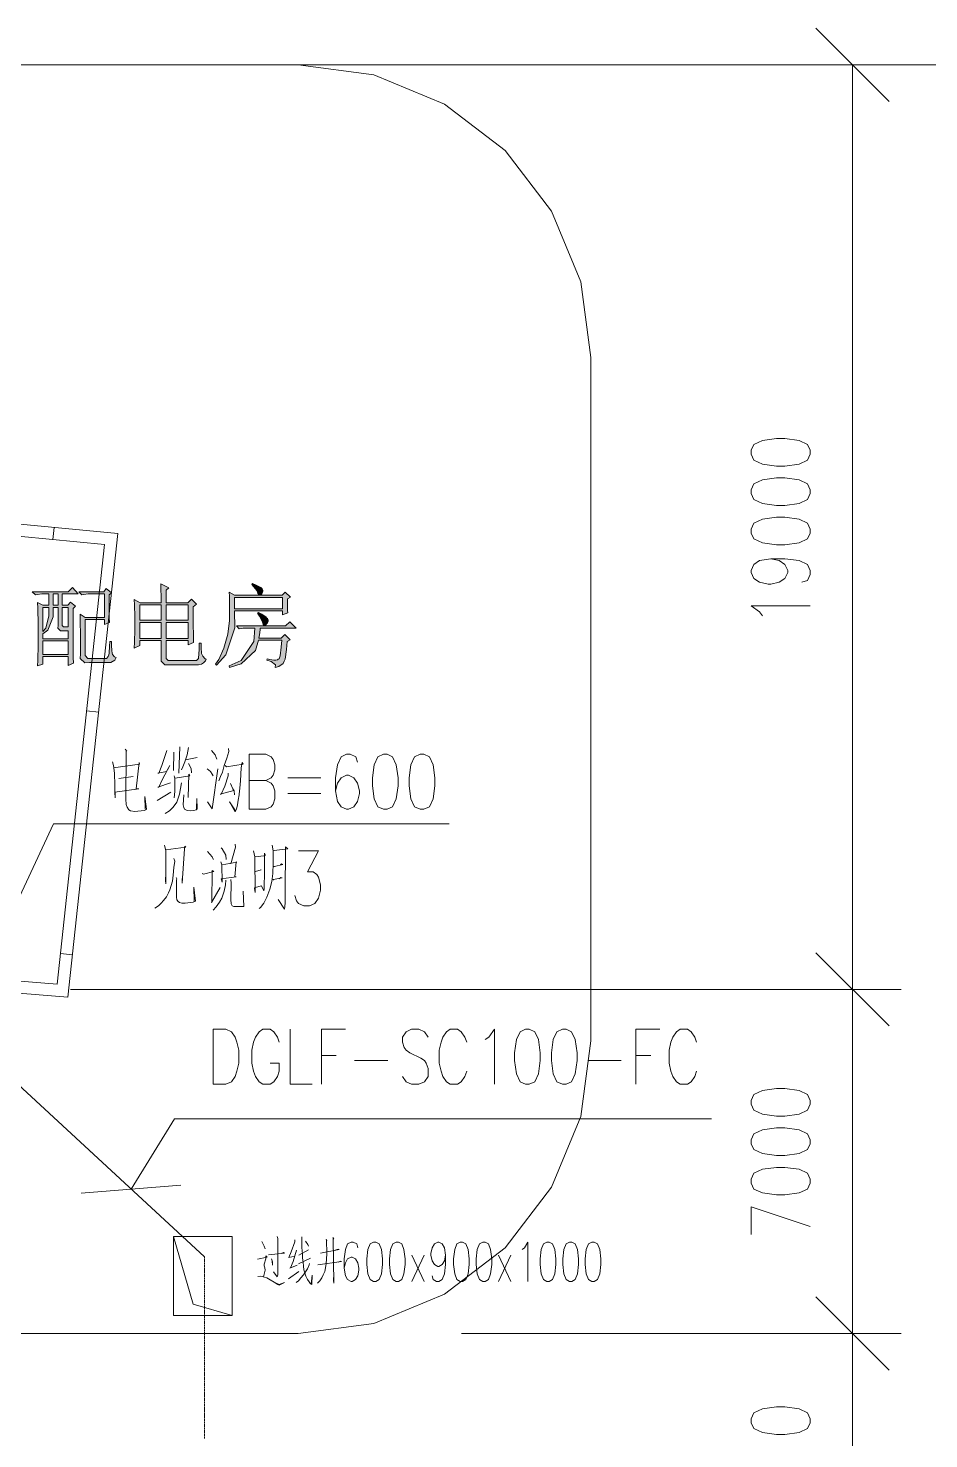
# Model space of a CAD drawing. Header units: millimetres. Extents: x -4415 to 173792, y -78716 to 47289.
# Drawn here: x 133644 to 152106, y -2753 to 26157 of the extents above; entities that cross this region are included whole.
import ezdxf

# ---------------------------------------------------------------- set-up
doc = ezdxf.new("R2010")
doc.units = ezdxf.units.MM

msp = doc.modelspace()

# ---------------------------------------------------------------- hatches: boundary and pattern name
h = msp.add_hatch(color=0)
h.paths.add_polyline_path([(136368, 14382), (136368, 14488), (136365, 14682), (136362, 14769), (136530, 14689), (136472, 14638), (136472, 14382), (136917, 14382), (136990, 14455), (137093, 14353), (137027, 14301), (137027, 14009), (137031, 13643), (137034, 13570), (136925, 13520), (136925, 13606), (136472, 13606), (136472, 13277), (136472, 13237), (136516, 13196), (136559, 13196), (137063, 13196), (137096, 13200), (137133, 13238), (137137, 13274), (137140, 13308), (137148, 13449), (137151, 13555), (137188, 13555), (137188, 13464), (137200, 13342), (137213, 13313), (137226, 13284), (137265, 13237), (137291, 13219), (137276, 13189), (137239, 13147), (137218, 13134), (137195, 13121), (137133, 13108), (137093, 13108), (136522, 13108), (136446, 13108), (136368, 13182), (136368, 13255), (136368, 13606), (135931, 13606), (135931, 13505), (135820, 13453), (135824, 13577), (135827, 13833), (135827, 13965), (135827, 14096), (135824, 14338), (135820, 14447), (135937, 14382)])
h.paths.add_polyline_path([(136472, 13980), (136472, 13650), (136925, 13650), (136925, 13980)])
h.paths.add_polyline_path([(135931, 13980), (135931, 13650), (136368, 13650), (136368, 13980)])
h.paths.add_polyline_path([(136472, 14338), (136472, 14024), (136925, 14024), (136925, 14338)])
h.paths.add_polyline_path([(135931, 14338), (135931, 14024), (136368, 14024), (136368, 14338)])
h = msp.add_hatch(color=0)
h.dxf.hatch_style = 2
h.paths.add_polyline_path([(138241, 14777), (138321, 14744), (138415, 14696), (138427, 14682), (138440, 14667), (138453, 14641), (138453, 14631), (138453, 14620), (138446, 14594), (138438, 14579), (138431, 14565), (138409, 14547), (138394, 14543), (138380, 14539), (138354, 14568), (138344, 14602), (138329, 14634), (138270, 14711), (138227, 14755)])
h = msp.add_hatch(color=0)
h.paths.add_polyline_path([(134563, 14266), (134563, 13819), (134566, 13259), (134570, 13146), (134467, 13094), (134467, 13277), (133941, 13277), (133941, 13123), (133838, 13087), (133843, 13201), (133846, 13523), (133846, 13731), (133846, 13939), (133843, 14269), (133838, 14389), (133941, 14331), (134066, 14331), (134066, 14564), (133970, 14564), (133923, 14564), (133835, 14553), (133794, 14543), (133729, 14608), (134467, 14608), (134555, 14696), (134672, 14564), (134343, 14564), (134343, 14331), (134460, 14331), (134511, 14397), (134613, 14310)])
h.paths.add_polyline_path([(134153, 14287), (134153, 14094), (134047, 13822), (133941, 13746), (133941, 13643), (134467, 13643), (134467, 13804), (134365, 13804), (134306, 13804), (134252, 13859), (134256, 13914), (134256, 14287)])
h.paths.add_polyline_path([(133941, 13600), (133941, 13321), (134467, 13321), (134467, 13600)])
h.paths.add_polyline_path([(134343, 14287), (134343, 13950), (134343, 13917), (134369, 13885), (134394, 13885), (134467, 13885), (134467, 14287)])
h.paths.add_polyline_path([(133941, 14287), (133941, 13790), (134004, 13863), (134066, 14112), (134066, 14287)])
h.paths.add_polyline_path([(134153, 14564), (134153, 14331), (134256, 14331), (134256, 14564)])
h = msp.add_hatch(color=0)
h.dxf.hatch_style = 2
h.paths.add_polyline_path([(135301, 14543), (135301, 14353), (135305, 14070), (135309, 13979), (135206, 13935), (135206, 14038), (134811, 14038), (134811, 13365), (134811, 13299), (134870, 13237), (134928, 13240), (135221, 13240), (135250, 13240), (135286, 13277), (135294, 13313), (135301, 13351), (135312, 13489), (135315, 13591), (135352, 13591), (135352, 13515), (135359, 13398), (135367, 13357), (135374, 13318), (135414, 13270), (135447, 13263), (135422, 13208), (135338, 13157), (135279, 13160), (134899, 13160), (134804, 13153), (134712, 13240), (134716, 13336), (134716, 13657), (134712, 14063), (134709, 14148), (134811, 14081), (135206, 14081), (135206, 14564), (134921, 14564), (134873, 14564), (134786, 14553), (134745, 14543), (134680, 14608), (135192, 14608), (135242, 14675), (135352, 14587)])
h = msp.add_hatch(color=0)
h.paths.add_polyline_path([(138958, 14462), (138958, 14368), (138961, 14225), (138965, 14178), (138855, 14134), (138855, 14214), (137876, 14214), (137882, 13871), (137696, 13314), (137502, 13102), (137481, 13124), (137550, 13216), (137658, 13450), (137696, 13593), (137735, 13735), (137773, 14017), (137773, 14155), (137773, 14295), (137769, 14517), (137765, 14601), (137876, 14535), (138848, 14535), (138914, 14601), (139023, 14499)])
h.paths.add_polyline_path([(137876, 14491), (137876, 14258), (138855, 14258), (138855, 14491)])
h = msp.add_hatch(color=0)
h.dxf.hatch_style = 2
h.paths.add_polyline_path([(138344, 14170), (138365, 14185), (138431, 14149), (138513, 14093), (138529, 14075), (138547, 14056), (138563, 14027), (138563, 14017), (138563, 14002), (138547, 13968), (138529, 13950), (138513, 13932), (138493, 13914), (138490, 13914), (138479, 13914), (138461, 13939), (138453, 13965), (138442, 14005), (138387, 14108)])
h = msp.add_hatch(color=0)
h.dxf.hatch_style = 2
h.paths.add_polyline_path([(137912, 13906), (138921, 13906), (139009, 13994), (139140, 13862), (138402, 13862), (138402, 13825), (138387, 13723), (138373, 13658), (138833, 13658), (138906, 13731), (139016, 13622), (138950, 13585), (138940, 13427), (138911, 13226), (138892, 13182), (138873, 13138), (138782, 13076), (138709, 13058), (138713, 13106), (138625, 13179), (138534, 13205), (138541, 13234), (138599, 13219), (138683, 13205), (138709, 13205), (138724, 13205), (138755, 13214), (138771, 13223), (138787, 13232), (138812, 13297), (138818, 13354), (138826, 13411), (138836, 13541), (138841, 13614), (138365, 13614), (138303, 13406), (138007, 13128), (137773, 13058), (137765, 13088), (138007, 13197), (138270, 13585), (138292, 13862), (138051, 13862), (137970, 13848)])

# ---------------------------------------------------------------- linework, layer by layer
at = {"color": 0, "lineweight": 0}
for points in [[(151292, 24656), (149791, 26157)], [(139177, 25406), (124677, 25406)], [(134511, 25406), (151542, 25406)], [(145178, 19407), (144973, 20959), (144374, 22406), (143420, 23649), (142177, 24602), (140730, 25202), (139177, 25406)], [(150542, 25406), (150542, 6457)], [(150577, 25406), (156778, 25406)], [(145178, 5406), (145178, 19407)], [(130345, 6633), (134459, 6299), (135484, 15803), (131254, 16204)], [(130366, 6882), (134237, 6568), (135208, 15577), (131231, 15955)], [(130366, 6882), (134237, 6568), (135208, 15577), (131231, 15955)], [(134175, 15927), (134152, 15678)], [(134175, 15927), (134152, 15678)], [(134175, 15927), (134152, 15678)], [(134175, 15927), (134152, 15678)], [(134175, 15927), (134152, 15678)], [(134175, 15927), (134152, 15678)], [(148868, 15285), (149042, 15246), (149157, 15164), (149215, 15044), (149215, 15003), (149157, 14882), (149042, 14801), (148868, 14760), (148811, 14760), (148637, 14801), (148523, 14882), (148465, 15003), (148465, 15044), (148523, 15164), (148637, 15246), (148868, 15285), (149157, 15285), (149446, 15246), (149619, 15164), (149677, 15044), (149677, 14962), (149619, 14841), (149504, 14801)], [(148695, 14114), (148637, 14196), (148465, 14316), (149677, 14316)], [(135089, 12138), (134840, 12165)], [(135089, 12138), (134840, 12165)], [(135089, 12138), (134840, 12165)], [(135089, 12138), (134840, 12165)], [(135635, 11384), (135666, 11340), (135651, 11351), (135651, 11087), (135643, 10568), (135643, 10359), (135651, 10249), (135674, 10194), (135705, 10139), (135744, 10117), (135829, 10106), (136022, 10127), (136052, 10139), (136068, 10150), (136037, 10414), (136044, 10161)], [(136484, 11351), (136385, 11043), (136322, 10888), (136300, 10888), (136477, 10922), (136547, 11043), (136400, 10767), (136322, 10602), (136300, 10602), (136562, 10690)], [(136632, 11318), (136623, 10943)], [(136755, 11428), (136731, 10888)], [(136932, 11418), (136901, 11263), (136855, 11120), (136816, 11020), (136785, 10955)], [(137402, 11351), (137480, 11263), (137496, 11208), (137511, 11175)], [(137750, 11395), (137758, 11330), (137719, 11196), (137665, 11043), (137627, 10910), (137588, 10822), (137549, 10734)], [(138174, 10148), (138174, 11278), (138513, 11278), (138627, 11224), (138665, 11171), (138702, 11062), (138702, 10955), (138665, 10848), (138627, 10793), (138513, 10739)], [(140398, 11116), (140361, 11224), (140248, 11278), (140172, 11278), (140059, 11224), (139984, 11062), (139946, 10793), (139946, 10524), (139984, 10309), (140059, 10201), (140172, 10148), (140209, 10148), (140323, 10201), (140398, 10309), (140436, 10470), (140436, 10524), (140398, 10686), (140323, 10793), (140209, 10848), (140172, 10848), (140059, 10793), (139984, 10686), (139946, 10524)], [(135373, 11120), (135396, 11043), (135412, 10888), (135420, 10646), (135420, 10623), (135427, 10382), (135420, 10502), (135913, 10568), (135860, 10568), (135921, 11108), (135928, 11076), (135396, 10999)], [(136870, 11164), (137109, 11208)], [(136932, 11087), (136986, 10987), (136993, 10899)], [(137680, 11043), (137711, 11020), (138051, 11076), (138028, 11108), (138012, 10999), (137997, 10734), (137982, 10579), (137966, 10458), (137966, 10447), (137951, 10337), (137935, 10238), (137912, 10150), (137889, 10095), (137774, 10304), (137897, 10117)], [(135504, 10778), (135797, 10822)], [(136639, 10834), (136647, 10778), (136647, 10535), (136647, 10514), (136639, 10382)], [(136654, 10789), (136956, 10834), (136940, 10866), (136925, 10392)], [(137310, 10976), (137380, 10922), (137418, 10866), (137433, 10834)], [(137317, 10304), (137418, 10161), (137534, 10976)], [(137743, 10888), (137743, 10834), (137673, 10623), (137603, 10458), (137580, 10458), (137859, 10535)], [(138174, 10739), (138513, 10739), (138627, 10686), (138665, 10632), (138702, 10524), (138702, 10362), (138665, 10255), (138627, 10201), (138513, 10148), (138174, 10148)], [(138966, 10793), (139645, 10793)], [(136291, 10326), (136569, 10502)], [(136785, 10690), (136746, 10458), (136693, 10293), (136615, 10194), (136538, 10117), (136453, 10062)], [(136832, 10447), (136824, 10238), (136832, 10183), (136847, 10150), (136901, 10127), (136971, 10117), (137041, 10127), (137087, 10139), (137109, 10161), (137102, 10370), (137094, 10161)], [(137789, 10679), (137842, 10568), (137866, 10524), (137874, 10447)], [(138966, 10470), (139645, 10470)], [(132451, 6179), (134166, 9849)], [(134166, 9849), (142276, 9849)], [(136446, 9405), (136438, 9405), (136469, 9305), (136469, 8621), (136461, 8698), (136469, 8832)], [(136469, 9316), (136878, 9372), (136855, 9393), (136847, 9338), (136801, 8633), (136801, 8710), (136816, 8820)], [(137317, 9284), (137418, 9173), (137441, 9118), (137411, 9184)], [(137603, 9360), (137619, 9338), (137696, 9206), (137704, 9118)], [(137889, 9437), (137896, 9372), (137796, 9029)], [(138266, 9294), (138290, 9173), (138298, 8445), (138283, 8533), (138298, 8545), (138429, 8577), (138476, 8478), (138483, 8522), (138491, 8886), (138491, 9250), (138506, 9206), (138476, 9194), (138298, 9173)], [(138645, 9416), (138668, 9294), (138668, 9041), (138660, 8832), (138637, 8666), (138599, 8512), (138537, 8346), (138476, 8225), (138406, 8137), (138382, 8114)], [(138675, 9294), (138684, 9305), (138970, 9338), (138922, 9382), (138922, 9305), (138915, 8489), (138915, 8335), (138915, 8225), (138900, 8104), (138769, 8302)], [(139183, 9297), (139598, 9297), (139372, 8867), (139485, 8867), (139560, 8813), (139598, 8760), (139636, 8598), (139636, 8490), (139598, 8329), (139522, 8221), (139410, 8167), (139297, 8167), (139183, 8221), (139146, 8274), (139108, 8383)], [(136630, 9140), (136647, 9085), (136630, 8953), (136615, 8798), (136600, 8677), (136577, 8589), (136546, 8500), (136523, 8434), (136477, 8357), (136415, 8280), (136368, 8225), (136315, 8169), (136238, 8125)], [(137596, 9073), (137611, 9008), (137619, 8654), (137603, 8721), (137905, 8765), (137881, 8765), (137905, 9073), (137920, 9062), (137619, 9008)], [(138675, 8974), (138692, 8974), (138861, 9018), (138838, 9029), (138815, 9018)], [(136678, 8754), (136693, 8721), (136685, 8698), (136685, 8456), (136685, 8346), (136693, 8291), (136716, 8258), (136746, 8236), (136793, 8225), (136862, 8225), (137024, 8247), (137056, 8258), (137071, 8269), (137039, 8556), (137048, 8269)], [(137210, 8832), (137240, 8820), (137448, 8876), (137418, 8897), (137411, 8236), (137402, 8236), (137580, 8545)], [(137696, 8698), (137688, 8600), (137665, 8468), (137611, 8324), (137564, 8247), (137496, 8148), (137433, 8081)], [(137796, 8710), (137804, 8633), (137796, 8302), (137804, 8213), (137827, 8169), (137857, 8158), (138067, 8158), (138051, 8468)], [(138305, 8876), (138421, 8908), (138414, 8908)], [(138660, 8698), (138675, 8710), (138854, 8742), (138823, 8754), (138791, 8721)], [(134552, 7167), (134304, 7193)], [(134552, 7167), (134304, 7193)], [(134552, 7167), (134304, 7193)], [(134552, 7167), (134304, 7193)], [(151292, 5708), (149791, 7207)], [(149791, 7207), (151292, 5708)], [(134511, 6457), (151542, 6457)], [(142559, 6457), (151542, 6457)], [(150542, 6457), (150542, -595)], [(138790, 5374), (138753, 5481), (138678, 5589), (138602, 5643), (138451, 5643), (138376, 5589), (138301, 5481), (138263, 5374), (138226, 5212), (138226, 4943), (138263, 4781), (138301, 4674), (138376, 4565), (138451, 4512), (138602, 4512), (138678, 4565), (138753, 4674), (138790, 4781), (138790, 4943), (138602, 4943)], [(139017, 5643), (139017, 4512), (139469, 4512)], [(139658, 4512), (139658, 5643), (140147, 5643)], [(141843, 5481), (141768, 5589), (141655, 5643), (141504, 5643), (141391, 5589), (141316, 5481), (141316, 5374), (141354, 5265), (141391, 5212), (141467, 5158), (141693, 5051), (141768, 4997), (141806, 4943), (141843, 4835), (141843, 4674), (141768, 4565), (141655, 4512), (141504, 4512), (141391, 4565), (141316, 4674)], [(142636, 5374), (142598, 5481), (142522, 5589), (142447, 5643), (142296, 5643), (142221, 5589), (142145, 5481), (142107, 5374), (142070, 5212), (142070, 4943), (142107, 4781), (142145, 4674), (142221, 4565), (142296, 4512), (142447, 4512), (142522, 4565), (142598, 4674), (142636, 4781)], [(143012, 5428), (143088, 5481), (143201, 5643), (143201, 4512)], [(146103, 4512), (146103, 5643), (146594, 5643)], [(147347, 5374), (147310, 5481), (147234, 5589), (147158, 5643), (147008, 5643), (146933, 5589), (146857, 5481), (146819, 5374), (146781, 5212), (146781, 4943), (146819, 4781), (146857, 4674), (146933, 4565), (147008, 4512), (147158, 4512), (147234, 4565), (147310, 4674), (147347, 4781)], [(132611, 5266), (137257, 975)], [(139177, -595), (140730, -390), (142177, 209), (143420, 1163), (144374, 2406), (144973, 3853), (145178, 5406)], [(139658, 5104), (139959, 5104)], [(140336, 4997), (141015, 4997)], [(145123, 4997), (145801, 4997)], [(146103, 5104), (146405, 5104)], [(136644, 3802), (135753, 2364)], [(145750, 3802), (136644, 3802)], [(136644, 3802), (147655, 3802)], [(134730, 2281), (136776, 2445)], [(148465, 1437), (148465, 2002), (149677, 1598)], [(137028, 7), (136620, 1390)], [(138433, 1292), (138485, 1197), (138499, 1142)], [(138750, 1394), (138759, 1355), (138763, 748), (138759, 606), (138750, 568), (138674, 670)], [(139113, 1324), (139109, 1284), (139033, 1079), (138986, 961), (139113, 993)], [(139251, 1387), (139255, 1347), (139255, 1166), (139265, 1032), (139269, 953), (139279, 866), (139288, 788), (139298, 709), (139312, 646), (139336, 583), (139369, 512), (139401, 465), (139434, 426), (139458, 410), (139468, 599), (139448, 418)], [(139393, 1197), (139378, 1229), (139326, 1300)], [(139751, 1340), (139765, 1307), (139761, 1316), (139765, 1048), (139761, 930), (139755, 843), (139737, 748), (139723, 677), (139694, 606), (139661, 544), (139623, 488), (139572, 434)], [(139888, 1371), (139907, 1340), (139897, 1355), (139907, 434), (139902, 497), (139907, 623)], [(140402, 1164), (140378, 1241), (140309, 1278), (140263, 1278), (140193, 1241), (140147, 1125), (140125, 933), (140125, 741), (140147, 586), (140193, 510), (140263, 471), (140286, 471), (140355, 510), (140402, 586), (140424, 702), (140424, 741), (140402, 855), (140355, 933), (140286, 971), (140263, 971), (140193, 933), (140147, 855), (140125, 741)], [(142202, 1010), (142178, 894), (142132, 817), (142063, 779), (142040, 779), (141971, 817), (141925, 894), (141901, 1010), (141901, 1048), (141925, 1164), (141971, 1241), (142040, 1278), (142063, 1278), (142132, 1241), (142178, 1164), (142202, 1010), (142202, 817), (142178, 625), (142132, 510), (142063, 471), (142017, 471), (141947, 510), (141925, 586)], [(143770, 1125), (143816, 1164), (143886, 1278), (143886, 471)], [(137257, 949), (137257, 975)], [(137257, 910), (137257, 938)], [(137257, 872), (137257, 900)], [(138348, 930), (138541, 969), (138518, 1000), (138513, 937), (138480, 828), (138485, 795), (138494, 748), (138499, 701), (138490, 646), (138466, 568)], [(138570, 1017), (138896, 1055), (138877, 1064), (138830, 1048)], [(138631, 937), (138655, 875), (138651, 804), (138645, 898)], [(139147, 1111), (139076, 882), (139019, 748), (139009, 741), (139156, 804)], [(139184, 835), (139430, 946)], [(139194, 1008), (139393, 1118)], [(139581, 811), (140068, 882), (140044, 890), (140001, 866)], [(139637, 1055), (140016, 1126), (139997, 1135), (139936, 1111)], [(141509, 471), (141763, 1010)], [(141763, 471), (141509, 1010)], [(143286, 471), (143539, 1010)], [(143539, 471), (143286, 1010)], [(137257, 834), (137257, 861)], [(137257, 795), (137257, 822)], [(137257, 757), (137257, 784)], [(137257, 718), (137257, 746)], [(137257, 679), (137257, 707)], [(137257, 641), (137257, 669)], [(137257, 602), (137257, 630)], [(137257, 564), (137257, 591)], [(138352, 575), (138415, 583), (138490, 559), (138537, 544), (138608, 504), (138688, 457), (138759, 410), (138792, 394), (138901, 450), (138787, 410), (138716, 441)], [(138981, 528), (139189, 677)], [(139411, 843), (139406, 811), (139369, 733), (139330, 670), (139288, 606), (139236, 544), (139184, 488), (139141, 450)], [(137257, 526), (137257, 553)], [(137257, 487), (137257, 514)], [(137257, 449), (137257, 477)], [(137257, 410), (137257, 438)], [(137257, 371), (137257, 399)], [(137257, 333), (137257, 361)], [(137257, 294), (137257, 322)], [(137824, -226), (137028, 7)], [(137257, 256), (137257, 283)], [(137257, 218), (137257, 245)], [(137257, 179), (137257, 206)], [(137257, 141), (137257, 168)], [(137257, 102), (137257, 130)], [(137257, 63), (137257, 91)], [(137257, 25), (137257, 53)], [(137257, -13), (137257, 14)], [(151292, -1345), (149791, 156)], [(149791, 156), (151292, -1345)], [(137257, -52), (137257, -25)], [(137257, -90), (137257, -63)], [(137257, -129), (137257, -101)], [(137257, -168), (137257, -140)], [(137257, -206), (137257, -178)], [(137257, -245), (137257, -217)], [(137257, -283), (137257, -256)], [(137257, -321), (137257, -294)], [(137257, -360), (137257, -333)], [(137257, -398), (137257, -372)], [(137257, -437), (137257, -409)], [(137257, -476), (137257, -448)], [(137257, -514), (137257, -486)], [(137257, -553), (137257, -525)], [(137257, -591), (137257, -564)], [(139177, -595), (124677, -595)], [(137257, -629), (137257, -602)], [(137257, -668), (137257, -641)], [(137257, -706), (137257, -679)], [(137257, -745), (137257, -717)], [(137257, -784), (137257, -756)], [(137257, -822), (137257, -794)], [(137257, -861), (137257, -833)], [(142525, -595), (151542, -595)], [(142559, -595), (151542, -595)], [(150542, -6595), (150542, -595)], [(137257, -899), (137257, -872)], [(137257, -937), (137257, -910)], [(137257, -976), (137257, -949)], [(137257, -1015), (137257, -987)], [(137257, -1053), (137257, -1025)], [(137257, -1092), (137257, -1064)], [(137257, -1130), (137257, -1103)], [(137257, -1168), (137257, -1141)], [(137257, -1207), (137257, -1180)], [(137257, -1245), (137257, -1219)], [(137257, -1284), (137257, -1256)], [(137257, -1323), (137257, -1295)], [(137257, -1361), (137257, -1333)], [(137257, -1400), (137257, -1372)], [(137257, -1439), (137257, -1411)], [(137257, -1476), (137257, -1449)], [(137257, -1515), (137257, -1488)], [(137257, -1553), (137257, -1526)], [(137257, -1592), (137257, -1564)], [(137257, -1631), (137257, -1603)], [(137257, -1669), (137257, -1641)], [(137257, -1708), (137257, -1680)], [(137257, -1746), (137257, -1719)], [(137257, -1784), (137257, -1757)], [(137257, -1823), (137257, -1796)], [(137257, -1862), (137257, -1834)], [(137257, -1900), (137257, -1872)], [(137257, -1939), (137257, -1911)], [(137257, -1977), (137257, -1950)], [(137257, -2015), (137257, -1988)], [(137257, -2054), (137257, -2027)], [(137257, -2092), (137257, -2065)], [(137257, -2131), (137257, -2103)], [(137257, -2170), (137257, -2142)], [(137257, -2208), (137257, -2180)], [(137257, -2247), (137257, -2219)], [(137257, -2286), (137257, -2258)], [(137257, -2323), (137257, -2296)], [(137257, -2362), (137257, -2335)], [(137257, -2400), (137257, -2374)], [(137257, -2439), (137257, -2411)], [(137257, -2478), (137257, -2450)], [(137257, -2516), (137257, -2488)], [(137257, -2555), (137257, -2527)], [(137257, -2593), (137257, -2566)], [(137257, -2631), (137257, -2604)], [(137257, -2670), (137257, -2643)], [(137257, -2709), (137257, -2681)], [(137257, -2747), (137257, -2719)]]:
    msp.add_lwpolyline(points, dxfattribs=at)
for points in [[(148465, 17426), (148523, 17305), (148695, 17224), (148984, 17183), (149157, 17183), (149446, 17224), (149619, 17305), (149677, 17426), (149677, 17506), (149619, 17628), (149446, 17709), (149157, 17749), (148984, 17749), (148695, 17709), (148523, 17628), (148465, 17506)], [(148465, 16619), (148523, 16497), (148695, 16417), (148984, 16376), (149157, 16376), (149446, 16417), (149619, 16497), (149677, 16619), (149677, 16699), (149619, 16821), (149446, 16901), (149157, 16942), (148984, 16942), (148695, 16901), (148523, 16821), (148465, 16699)], [(148465, 15810), (148523, 15689), (148695, 15609), (148984, 15569), (149157, 15569), (149446, 15609), (149619, 15689), (149677, 15810), (149677, 15892), (149619, 16012), (149446, 16094), (149157, 16133), (148984, 16133), (148695, 16094), (148523, 16012), (148465, 15892)], [(136368, 14382), (136368, 14488), (136365, 14682), (136362, 14769), (136530, 14689), (136472, 14638), (136472, 14382), (136917, 14382), (136990, 14455), (137093, 14353), (137027, 14301), (137027, 14009), (137031, 13643), (137034, 13570), (136925, 13520), (136925, 13606), (136472, 13606), (136472, 13277), (136472, 13237), (136516, 13196), (136559, 13196), (137063, 13196), (137096, 13200), (137133, 13238), (137137, 13274), (137140, 13308), (137148, 13449), (137151, 13555), (137188, 13555), (137188, 13464), (137200, 13342), (137213, 13313), (137226, 13284), (137265, 13237), (137291, 13219), (137276, 13189), (137239, 13147), (137218, 13134), (137195, 13121), (137133, 13108), (137093, 13108), (136522, 13108), (136446, 13108), (136368, 13182), (136368, 13255), (136368, 13606), (135931, 13606), (135931, 13505), (135820, 13453), (135824, 13577), (135827, 13833), (135827, 13965), (135827, 14096), (135824, 14338), (135820, 14447), (135937, 14382)], [(138241, 14777), (138321, 14744), (138415, 14696), (138427, 14682), (138440, 14667), (138453, 14641), (138453, 14631), (138453, 14620), (138446, 14594), (138438, 14579), (138431, 14565), (138409, 14547), (138394, 14543), (138380, 14539), (138354, 14568), (138344, 14602), (138329, 14634), (138270, 14711), (138227, 14755)], [(134563, 14266), (134563, 13819), (134566, 13259), (134570, 13146), (134467, 13094), (134467, 13277), (133941, 13277), (133941, 13123), (133838, 13087), (133843, 13201), (133846, 13523), (133846, 13731), (133846, 13939), (133843, 14269), (133838, 14389), (133941, 14331), (134066, 14331), (134066, 14564), (133970, 14564), (133923, 14564), (133835, 14553), (133794, 14543), (133729, 14608), (134467, 14608), (134555, 14696), (134672, 14564), (134343, 14564), (134343, 14331), (134460, 14331), (134511, 14397), (134613, 14310)], [(134153, 14564), (134153, 14331), (134256, 14331), (134256, 14564)], [(135301, 14543), (135301, 14353), (135305, 14070), (135309, 13979), (135206, 13935), (135206, 14038), (134811, 14038), (134811, 13365), (134811, 13299), (134870, 13237), (134928, 13240), (135221, 13240), (135250, 13240), (135286, 13277), (135294, 13313), (135301, 13351), (135312, 13489), (135315, 13591), (135352, 13591), (135352, 13515), (135359, 13398), (135367, 13357), (135374, 13318), (135414, 13270), (135447, 13263), (135422, 13208), (135338, 13157), (135279, 13160), (134899, 13160), (134804, 13153), (134712, 13240), (134716, 13336), (134716, 13657), (134712, 14063), (134709, 14148), (134811, 14081), (135206, 14081), (135206, 14564), (134921, 14564), (134873, 14564), (134786, 14553), (134745, 14543), (134680, 14608), (135192, 14608), (135242, 14675), (135352, 14587)], [(138958, 14462), (138958, 14368), (138961, 14225), (138965, 14178), (138855, 14134), (138855, 14214), (137876, 14214), (137882, 13871), (137696, 13314), (137502, 13102), (137481, 13124), (137550, 13216), (137658, 13450), (137696, 13593), (137735, 13735), (137773, 14017), (137773, 14155), (137773, 14295), (137769, 14517), (137765, 14601), (137876, 14535), (138848, 14535), (138914, 14601), (139023, 14499)], [(137876, 14491), (137876, 14258), (138855, 14258), (138855, 14491)], [(134153, 14287), (134153, 14094), (134047, 13822), (133941, 13746), (133941, 13643), (134467, 13643), (134467, 13804), (134365, 13804), (134306, 13804), (134252, 13859), (134256, 13914), (134256, 14287)], [(133941, 14287), (133941, 13790), (134004, 13863), (134066, 14112), (134066, 14287)], [(134343, 14287), (134343, 13950), (134343, 13917), (134369, 13885), (134394, 13885), (134467, 13885), (134467, 14287)], [(135931, 14338), (135931, 14024), (136368, 14024), (136368, 14338)], [(136472, 14338), (136472, 14024), (136925, 14024), (136925, 14338)], [(138344, 14170), (138365, 14185), (138431, 14149), (138513, 14093), (138529, 14075), (138547, 14056), (138563, 14027), (138563, 14017), (138563, 14002), (138547, 13968), (138529, 13950), (138513, 13932), (138493, 13914), (138490, 13914), (138479, 13914), (138461, 13939), (138453, 13965), (138442, 14005), (138387, 14108)], [(135931, 13980), (135931, 13650), (136368, 13650), (136368, 13980)], [(136472, 13980), (136472, 13650), (136925, 13650), (136925, 13980)], [(137912, 13906), (138921, 13906), (139009, 13994), (139140, 13862), (138402, 13862), (138402, 13825), (138387, 13723), (138373, 13658), (138833, 13658), (138906, 13731), (139016, 13622), (138950, 13585), (138940, 13427), (138911, 13226), (138892, 13182), (138873, 13138), (138782, 13076), (138709, 13058), (138713, 13106), (138625, 13179), (138534, 13205), (138541, 13234), (138599, 13219), (138683, 13205), (138709, 13205), (138724, 13205), (138755, 13214), (138771, 13223), (138787, 13232), (138812, 13297), (138818, 13354), (138826, 13411), (138836, 13541), (138841, 13614), (138365, 13614), (138303, 13406), (138007, 13128), (137773, 13058), (137765, 13088), (138007, 13197), (138270, 13585), (138292, 13862), (138051, 13862), (137970, 13848)], [(133941, 13600), (133941, 13321), (134467, 13321), (134467, 13600)], [(140927, 11278), (140813, 11224), (140738, 11062), (140700, 10793), (140700, 10632), (140738, 10362), (140813, 10201), (140927, 10148), (141002, 10148), (141114, 10201), (141190, 10362), (141227, 10632), (141227, 10793), (141190, 11062), (141114, 11224), (141002, 11278)], [(141680, 11278), (141566, 11224), (141491, 11062), (141454, 10793), (141454, 10632), (141491, 10362), (141566, 10201), (141680, 10148), (141755, 10148), (141868, 10201), (141944, 10362), (141982, 10632), (141982, 10793), (141944, 11062), (141868, 11224), (141755, 11278)], [(137433, 4512), (137433, 5643), (137697, 5643), (137810, 5589), (137886, 5481), (137924, 5374), (137962, 5212), (137962, 4943), (137924, 4781), (137886, 4674), (137810, 4565), (137697, 4512)], [(143841, 5643), (143728, 5589), (143653, 5428), (143616, 5158), (143616, 4997), (143653, 4728), (143728, 4565), (143841, 4512), (143917, 4512), (144030, 4565), (144105, 4728), (144143, 4997), (144143, 5158), (144105, 5428), (144030, 5589), (143917, 5643)], [(144596, 5643), (144482, 5589), (144407, 5428), (144369, 5158), (144369, 4997), (144407, 4728), (144482, 4565), (144596, 4512), (144671, 4512), (144784, 4565), (144859, 4728), (144897, 4997), (144897, 5158), (144859, 5428), (144784, 5589), (144671, 5643)], [(148465, 4103), (148523, 3982), (148695, 3901), (148984, 3860), (149157, 3860), (149446, 3901), (149619, 3982), (149677, 4103), (149677, 4183), (149619, 4305), (149446, 4385), (149157, 4426), (148984, 4426), (148695, 4385), (148523, 4305), (148465, 4183)], [(148465, 3294), (148523, 3173), (148695, 3093), (148984, 3053), (149157, 3053), (149446, 3093), (149619, 3173), (149677, 3294), (149677, 3376), (149619, 3496), (149446, 3578), (149157, 3618), (148984, 3618), (148695, 3578), (148523, 3496), (148465, 3376)], [(148465, 2487), (148523, 2366), (148695, 2285), (148984, 2245), (149157, 2245), (149446, 2285), (149619, 2366), (149677, 2487), (149677, 2568), (149619, 2689), (149446, 2770), (149157, 2810), (148984, 2810), (148695, 2770), (148523, 2689), (148465, 2568)], [(136620, -226), (136620, 1390), (137824, 1390), (137824, -226)], [(140725, 1278), (140655, 1241), (140609, 1125), (140586, 933), (140586, 817), (140609, 625), (140655, 510), (140725, 471), (140771, 471), (140840, 510), (140886, 625), (140909, 817), (140909, 933), (140886, 1125), (140840, 1241), (140771, 1278)], [(141186, 1278), (141117, 1241), (141070, 1125), (141048, 933), (141048, 817), (141070, 625), (141117, 510), (141186, 471), (141233, 471), (141301, 510), (141347, 625), (141371, 817), (141371, 933), (141347, 1125), (141301, 1241), (141233, 1278)], [(142501, 1278), (142433, 1241), (142387, 1125), (142363, 933), (142363, 817), (142387, 625), (142433, 510), (142501, 471), (142548, 471), (142617, 510), (142663, 625), (142686, 817), (142686, 933), (142663, 1125), (142617, 1241), (142548, 1278)], [(142963, 1278), (142893, 1241), (142847, 1125), (142825, 933), (142825, 817), (142847, 625), (142893, 510), (142963, 471), (143009, 471), (143078, 510), (143124, 625), (143148, 817), (143148, 933), (143124, 1125), (143078, 1241), (143009, 1278)], [(144278, 1278), (144209, 1241), (144163, 1125), (144140, 933), (144140, 817), (144163, 625), (144209, 510), (144278, 471), (144324, 471), (144394, 510), (144440, 625), (144463, 817), (144463, 933), (144440, 1125), (144394, 1241), (144324, 1278)], [(144740, 1278), (144671, 1241), (144625, 1125), (144601, 933), (144601, 817), (144625, 625), (144671, 510), (144740, 471), (144786, 471), (144856, 510), (144902, 625), (144924, 817), (144924, 933), (144902, 1125), (144856, 1241), (144786, 1278)], [(145201, 1278), (145133, 1241), (145086, 1125), (145063, 933), (145063, 817), (145086, 625), (145133, 510), (145201, 471), (145247, 471), (145317, 510), (145363, 625), (145386, 817), (145386, 933), (145363, 1125), (145317, 1241), (145247, 1278)], [(148465, -2423), (148523, -2544), (148695, -2626), (148984, -2666), (149157, -2666), (149446, -2626), (149619, -2544), (149677, -2423), (149677, -2342), (149619, -2221), (149446, -2141), (149157, -2101), (148984, -2101), (148695, -2141), (148523, -2221), (148465, -2342)]]:
    msp.add_lwpolyline(points, close=True, dxfattribs=at)

doc.saveas('drawing.dxf')
